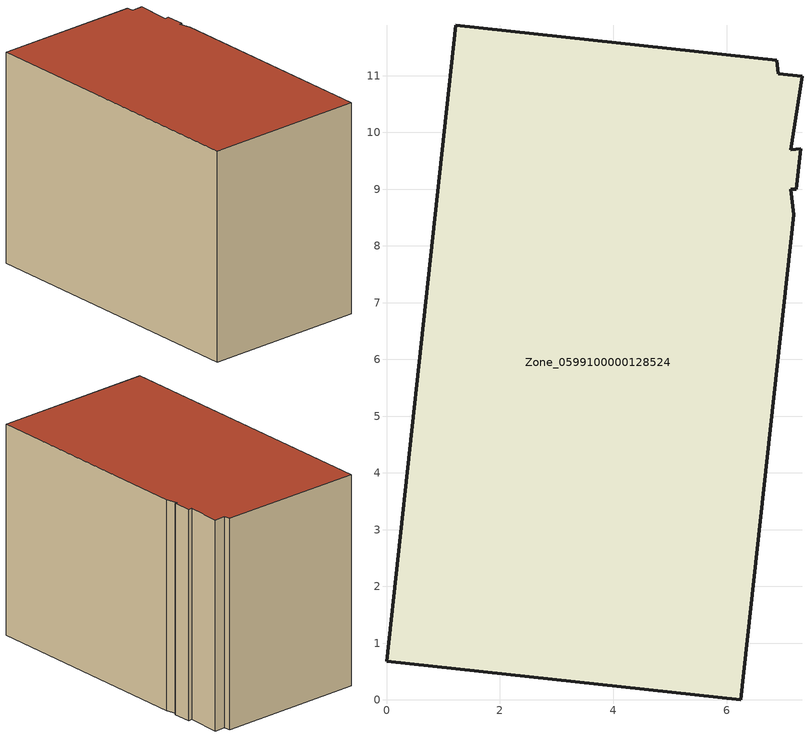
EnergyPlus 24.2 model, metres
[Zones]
Zone_0599100000128524
 floor ground (C_G): 7.12,9 7.17,8.55 6.24,0 0,0.68 1.22,11.89 6.88,11.28 6.91,11.03 7.32,10.99 7.13,9.7 7.3,9.71 7.22,9 z1.69
 wall outside (C_F): 0,0.68 6.24,0 7.17,8.55 7.12,9 7.22,9 7.3,9.71 7.13,9.7 7.32,10.99 6.91,11.03 6.88,11.28 1.22,11.89 0,0.68 z1.69:9.85
 roof outside (C_R): 7.12,9 7.22,9 7.3,9.71 7.13,9.7 7.32,10.99 6.91,11.03 6.88,11.28 1.22,11.89 0,0.68 6.24,0 7.17,8.55 z9.85
[BUILDING]
Pand.0599100000128524: North Axis=0; Terrain=City; Loads Convergence Tolerance Value=0.04; Temperature Convergence Tolerance Value=0.4; Solar Distribution=FullExterior; Maximum Number of Warmup Days=25; Minimum Number of Warmup Days=1
[Site:Location]
Rotterdam.The.Hague.AP_ZH_NLD Design_Conditions: Latitude=51.96; Longitude=4.45; Time Zone=1; Elevation=-4.5
[SITE:GROUNDTEMPERATURE:BUILDINGSURFACE]
18, 18, 18, 18, 18, 18, 18, 18, 18, 18, 18, 18
[MATERIAL] Thermal Absorptance=0.9; Solar Absorptance=0.7; Visible Absorptance=0.7
Name | Roughness | Thickness | Conductivity | Density | Specific Heat
G.TC.1946-1964 | MediumSmooth | 0.15 | 1 | 540 | 1210
F.TC.1946-1964 | Rough | 0.3 | 0.857143 | 1920 | 840
R.TC.1946-1964 | MediumRough | 0.2 | 0.235294 | 1500 | 1000
[CONSTRUCTION]
C_G: G.TC.1946-1964
C_F: F.TC.1946-1964
C_R: R.TC.1946-1964
[ZONE]
Zone_0599100000128524: Type=1; Multiplier=1; Ceiling Height=Autocalculate; Volume=Autocalculate; Floor Area=autocalculate; Part of Total Floor Area=Yes
[ZONEINFILTRATION:DESIGNFLOWRATE]
Infil_Zone_0599100000128524: Zone or ZoneList or Space or SpaceList=Zone_0599100000128524; Schedule=AlwaysOn; Design Flow Rate Calculation Method=Flow/Area; Flow Rate per Floor Area=0.003; Constant Term Coefficient=1; Temperature Term Coefficient=0; Velocity Term Coefficient=0; Velocity Squared Term Coefficient=0
[HVACTEMPLATE:ZONE:IDEALLOADSAIRSYSTEM]
Zone_0599100000128524: Maximum Heating Supply Air Temperature=50; Minimum Cooling Supply Air Temperature=13; Maximum Heating Supply Air Humidity Ratio=0.0156; Minimum Cooling Supply Air Humidity Ratio=0.0077; Heating Limit=NoLimit; Cooling Limit=NoLimit; Dehumidification Control Type=ConstantSensibleHeatRatio; Cooling Sensible Heat Ratio=0.7; Dehumidification Setpoint=60; Humidification Control Type=None; Humidification Setpoint=30; Outdoor Air Method=None; Outdoor Air Flow Rate per Person=0.00944; Outdoor Air Flow Rate per Zone Floor Area=0; Outdoor Air Flow Rate per Zone=0; Demand Controlled Ventilation Type=None; Outdoor Air Economizer Type=NoEconomizer; Heat Recovery Type=None; Sensible Heat Recovery Effectiveness=0.7; Latent Heat Recovery Effectiveness=0.65
[ZONECONTROL:THERMOSTAT]
ThermostatControl_Zone_0599100000128524: Zone or ZoneList=Zone_0599100000128524; Control Type Schedule=DualSetpointControlType; Control 1=Thermostat_Zone_0599100000128524; Temperature Difference Between Cutout And Setpoint=0
[THERMOSTATSETPOINT:DUALSETPOINT]
Thermostat_Zone_0599100000128524: Heating Setpoint Temperature Schedule=HeatingSetpoint_Zone_0599100000128524; Cooling Setpoint Temperature Schedule=CoolingSetpoint_Zone_0599100000128524
[SCHEDULE:COMPACT]
HeatingSetpoint_Zone_0599100000128524: Through: 12/31, For: AllDays, Until: 24:00, 21
CoolingSetpoint_Zone_0599100000128524: Through: 12/31, For: AllDays, Until: 24:00, 24
DualSetpointControlType: Through: 12/31, For: AllDays, Until: 24:00, 4
AlwaysOn: Through: 12/31, For: AllDays, Until: 24:00, 1
